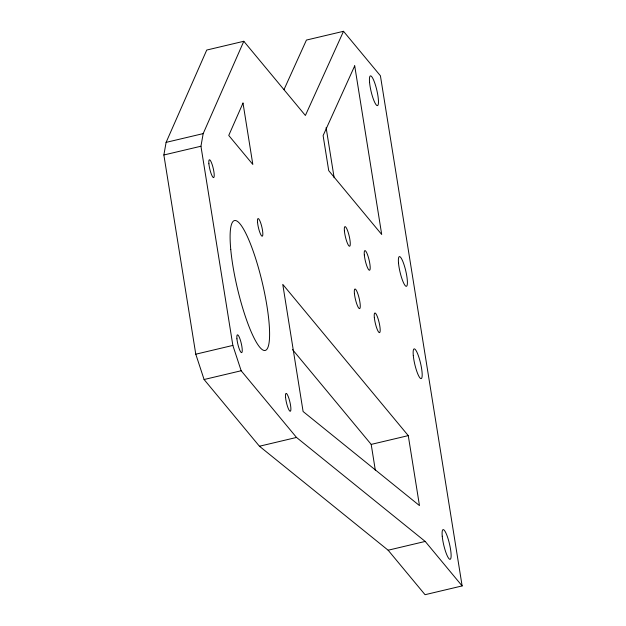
<?xml version="1.0" encoding="UTF-8"?>
<svg xmlns="http://www.w3.org/2000/svg" width="626" height="626" viewBox="0 0 626 626"><rect width="100%" height="100%" fill="white"/><g stroke="black" fill="none" stroke-linecap="round" stroke-linejoin="round"><path stroke-width="0.94" d="M163.871 154.99L166.101 142.376L206.736 50.049L243.811 41.277L305.386 115.474L343.51 31.3L380.42 75.785L462.129 585.92L425.054 594.7L388.136 550.215L259.438 446.236L204.092 379.52L195.781 354.199L163.871 154.99L200.946 146.226L203.184 133.604L243.811 41.277M283.954 89.69L306.427 40.064L343.51 31.3M166.101 142.376L203.184 133.604M195.781 354.199L232.856 345.419L241.166 370.748L296.513 437.449L425.21 541.435L462.129 585.92M204.092 379.52L241.166 370.748M259.438 446.236L296.513 437.449M292.522 349.582L371.195 444.397L408.269 435.626L419.467 505.581L303.101 411.509L282.764 284.368L408.269 435.626M388.136 550.215L425.21 541.435M326.115 127.626L334.143 177.737M371.195 444.397L375.334 470.275M200.946 146.226L232.856 345.419M243.005 103.055L228.748 135.451L252.826 164.45L243.005 103.055M354.707 65.84L323.11 135.599L328.72 170.632L381.711 234.5L354.707 65.84M398.519 263.225A15.282 2.927 76.7 0 0 406.094 286.301A15.282 2.927 76.7 0 0 404.067 264.806A15.282 2.927 76.7 0 0 398.519 263.225M442.238 536.232A15.282 2.927 76.7 0 0 449.812 559.308A15.282 2.927 76.7 0 0 447.786 537.812A15.282 2.927 76.7 0 0 442.238 536.232M374.317 317.398A10.094 1.933 76.7 0 0 379.325 332.641A10.094 1.933 76.7 0 0 377.987 318.438A10.094 1.933 76.7 0 0 374.317 317.398M230.767 249.625A66.732 12.77 76.7 0 0 263.836 350.396A66.732 12.77 76.7 0 0 255.001 256.527A66.732 12.77 76.7 0 0 230.767 249.625M285.558 397.416A9.171 1.753 76.7 0 0 290.104 411.266A9.171 1.753 76.7 0 0 288.891 398.371A9.171 1.753 76.7 0 0 285.558 397.416M236.925 338.807A9.171 1.753 76.7 0 0 241.464 352.649A9.171 1.753 76.7 0 0 240.251 339.754A9.171 1.753 76.7 0 0 236.925 338.807M413.293 355.545A15.282 2.927 76.7 0 0 420.868 378.62A15.282 2.927 76.7 0 0 418.849 357.125A15.282 2.927 76.7 0 0 413.293 355.545M369.575 82.538A15.282 2.927 76.7 0 0 377.149 105.614A15.282 2.927 76.7 0 0 375.13 84.119A15.282 2.927 76.7 0 0 369.575 82.538M208.888 163.762A9.171 1.753 76.7 0 0 213.427 177.612A9.171 1.753 76.7 0 0 212.214 164.708A9.171 1.753 76.7 0 0 208.888 163.762M344.41 230.994A10.094 1.933 76.7 0 0 349.41 246.237A10.094 1.933 76.7 0 0 348.072 232.035A10.094 1.933 76.7 0 0 344.41 230.994M257.552 222.48A9.1 1.745 76.7 0 0 262.059 236.221A9.1 1.745 76.7 0 0 260.854 223.419A9.1 1.745 76.7 0 0 257.552 222.48M364.324 255.009A10.094 1.933 76.7 0 0 369.324 270.252A10.094 1.933 76.7 0 0 367.994 256.05A10.094 1.933 76.7 0 0 364.324 255.009M354.402 293.383A10.094 1.933 76.7 0 0 359.402 308.626A10.094 1.933 76.7 0 0 358.064 294.423A10.094 1.933 76.7 0 0 354.402 293.383"/></g></svg>
